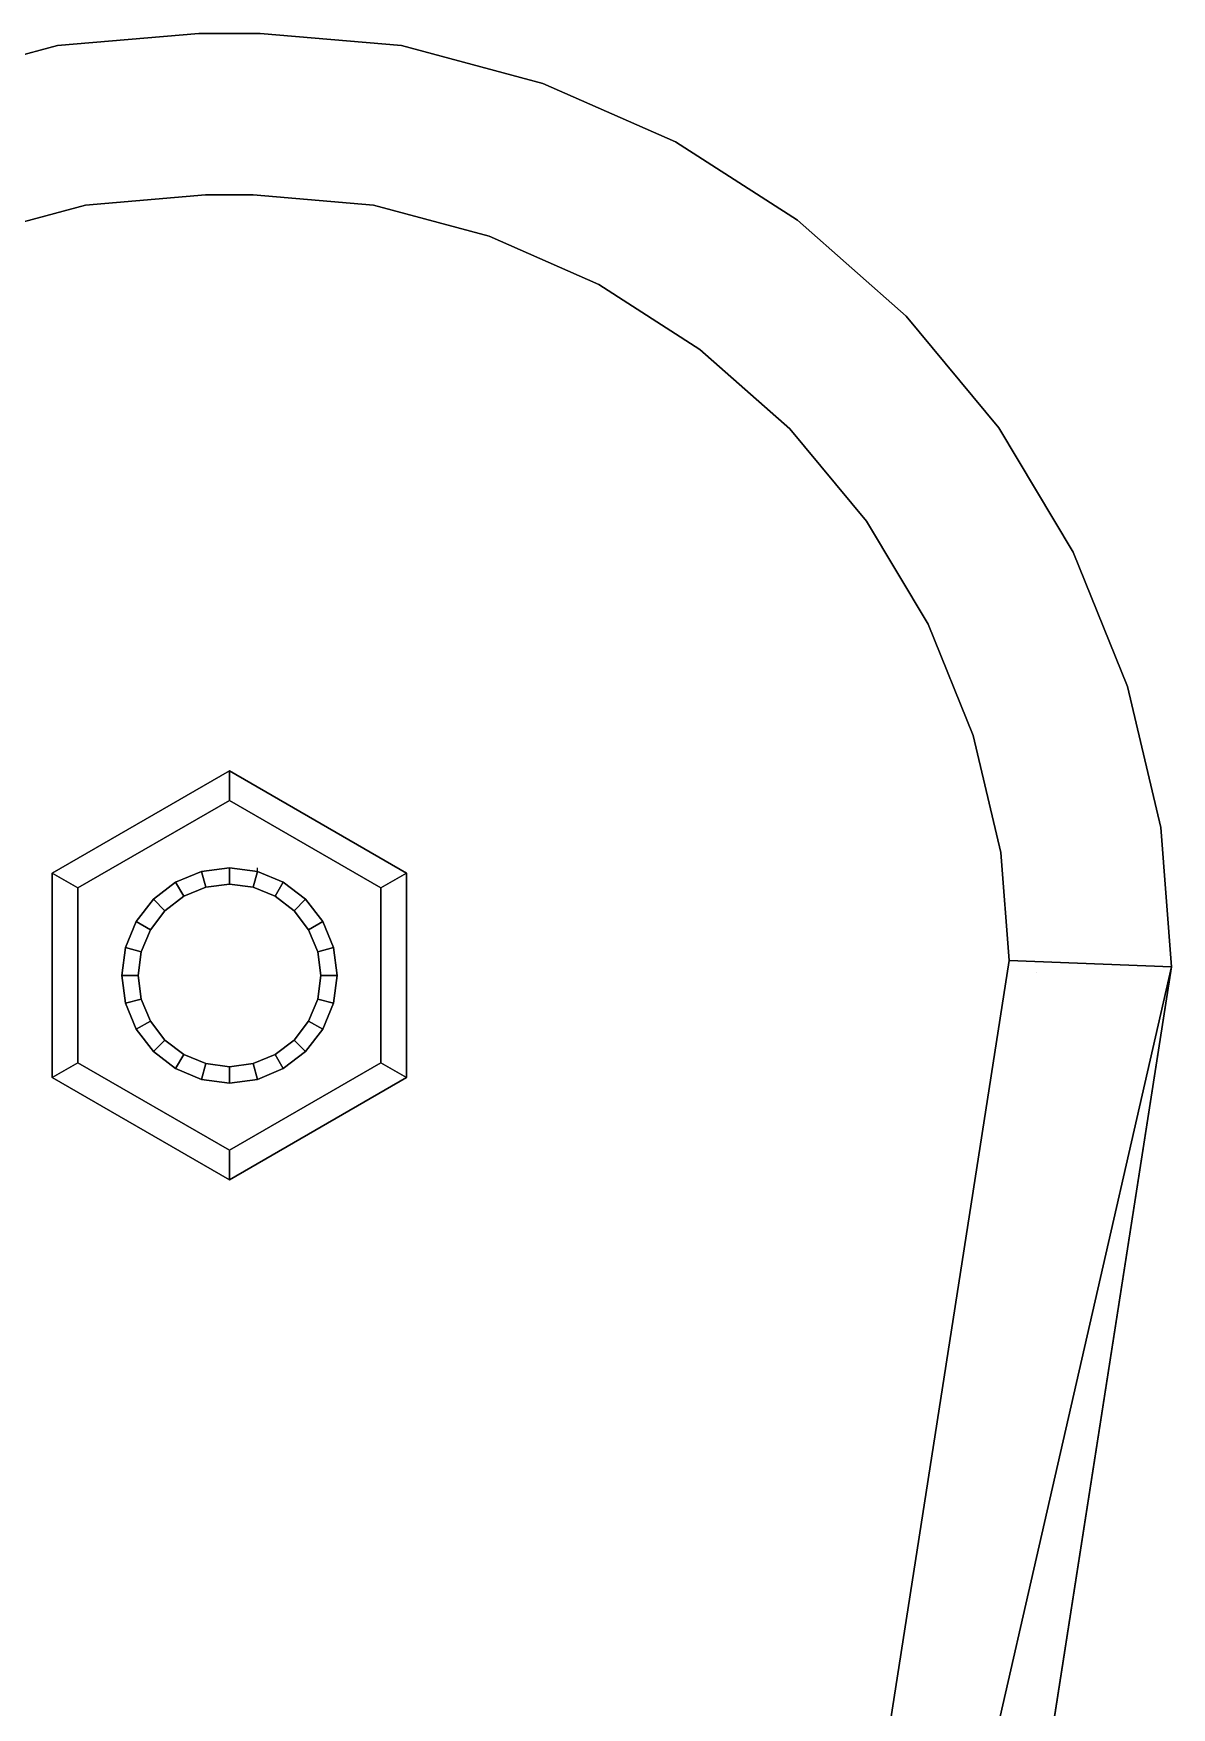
# Model space of a CAD drawing. Header units: metres. Extents: x -5 to 65, y -123 to 1.
# Drawn here: x 22.4 to 64.7, y -60.8 to 1.4 of the extents above; entities that cross this region are included whole.
import ezdxf

# ---------------------------------------------------------------- set-up
doc = ezdxf.new("R2010")
doc.units = ezdxf.units.M

msp = doc.modelspace()

# ---------------------------------------------------------------- linework, layer by layer
at = {"layer": 'Group#12'}
msp.add_line((59.688, -33.474, 63.853), (59.688, -33.474, 73.853), dxfattribs=at)
for points in [[(0.133, -123.003, 63.853), (-5.31, -33.281, 63.853), (-4.91, -28.104, 63.853), (-3.677, -22.861, 63.853), (-1.655, -17.869, 63.853), (1.109, -13.247, 63.853), (4.549, -9.103, 63.853), (8.584, -5.535, 63.853), (13.119, -2.629, 63.853), (18.046, -0.453, 63.853), (23.304, 0.958, 63.853), (28.549, 1.403, 63.853), (30.829, 1.403, 63.853), (36.074, 0.958, 63.853), (41.333, -0.453, 63.853), (46.259, -2.629, 63.853), (50.794, -5.535, 63.853), (54.829, -9.103, 63.853), (58.269, -13.247, 63.853), (61.033, -17.869, 63.853), (63.056, -22.861, 63.853), (64.289, -28.104, 63.853), (64.688, -33.281, 63.853)], [(20.047, -6.128, 78.853), (24.343, -4.976, 78.853), (28.804, -4.597, 78.853), (30.575, -4.597, 78.853), (35.035, -4.976, 78.853), (39.332, -6.128, 78.853), (43.411, -7.93, 78.853), (47.167, -10.337, 78.853), (50.508, -13.291, 78.853), (53.357, -16.723, 78.853), (55.646, -20.551, 78.853), (57.321, -24.685, 78.853), (58.342, -29.027, 78.853), (58.652, -33.046, 78.853), (64.688, -33.281, 78.853), (64.289, -28.104, 78.853), (63.056, -22.861, 78.853), (61.033, -17.869, 78.853), (58.269, -13.247, 78.853), (54.829, -9.103, 78.853), (50.794, -5.535, 78.853), (46.259, -2.629, 78.853), (41.333, -0.453, 78.853), (36.074, 0.958, 78.853), (30.829, 1.403, 78.853), (28.549, 1.403, 78.853), (23.304, 0.958, 78.853), (18.046, -0.453, 78.853)], [(23.304, 0.958, 63.853), (23.304, 0.958, 78.853), (28.549, 1.403, 78.853), (28.549, 1.403, 63.853), (23.304, 0.958, 63.853)], [(28.549, 1.403, 63.853), (28.549, 1.403, 78.853), (30.829, 1.403, 78.853), (30.829, 1.403, 63.853), (28.549, 1.403, 63.853)], [(30.829, 1.403, 63.853), (30.829, 1.403, 78.853), (36.074, 0.958, 78.853), (36.074, 0.958, 63.853), (30.829, 1.403, 63.853)], [(18.046, -0.453, 63.853), (18.046, -0.453, 78.853), (23.304, 0.958, 78.853), (23.304, 0.958, 63.853), (18.046, -0.453, 63.853)], [(36.074, 0.958, 63.853), (36.074, 0.958, 78.853), (41.333, -0.453, 78.853), (41.333, -0.453, 63.853), (36.074, 0.958, 63.853)], [(41.333, -0.453, 63.853), (41.333, -0.453, 78.853), (46.259, -2.629, 78.853), (46.259, -2.629, 63.853), (41.333, -0.453, 63.853)], [(46.259, -2.629, 63.853), (46.259, -2.629, 78.853), (50.794, -5.535, 78.853), (50.794, -5.535, 63.853), (46.259, -2.629, 63.853)], [(45.552, -117.003, 73.853), (58.652, -33.046, 73.853), (58.342, -29.027, 73.853), (57.321, -24.685, 73.853), (55.646, -20.551, 73.853), (53.357, -16.723, 73.853), (50.508, -13.291, 73.853), (47.167, -10.337, 73.853), (43.411, -7.93, 73.853), (39.332, -6.128, 73.853), (35.035, -4.976, 73.853), (30.575, -4.597, 73.853), (28.804, -4.597, 73.853), (24.343, -4.976, 73.853), (20.047, -6.128, 73.853), (15.967, -7.93, 73.853), (12.212, -10.337, 73.853), (8.87, -13.291, 73.853), (6.021, -16.723, 73.853), (3.732, -20.551, 73.853), (2.057, -24.685, 73.853), (1.036, -29.027, 73.853), (0.704, -33.331, 73.853)], [(20.047, -6.128, 73.853), (24.343, -4.976, 73.853), (24.343, -4.976, 78.853), (20.047, -6.128, 78.853), (20.047, -6.128, 73.853)], [(24.343, -4.976, 73.853), (28.804, -4.597, 73.853), (28.804, -4.597, 78.853), (24.343, -4.976, 78.853), (24.343, -4.976, 73.853)], [(28.804, -4.597, 73.853), (30.575, -4.597, 73.853), (30.575, -4.597, 78.853), (28.804, -4.597, 78.853), (28.804, -4.597, 73.853)], [(30.575, -4.597, 73.853), (35.035, -4.976, 73.853), (35.035, -4.976, 78.853), (30.575, -4.597, 78.853), (30.575, -4.597, 73.853)], [(35.035, -4.976, 73.853), (39.332, -6.128, 73.853), (39.332, -6.128, 78.853), (35.035, -4.976, 78.853), (35.035, -4.976, 73.853)], [(50.794, -5.535, 63.853), (50.794, -5.535, 78.853), (54.829, -9.103, 78.853), (54.829, -9.103, 63.853), (50.794, -5.535, 63.853)], [(39.332, -6.128, 73.853), (43.411, -7.93, 73.853), (43.411, -7.93, 78.853), (39.332, -6.128, 78.853), (39.332, -6.128, 73.853)], [(43.411, -7.93, 73.853), (47.167, -10.337, 73.853), (47.167, -10.337, 78.853), (43.411, -7.93, 78.853), (43.411, -7.93, 73.853)], [(54.829, -9.103, 63.853), (54.829, -9.103, 78.853), (58.269, -13.247, 78.853), (58.269, -13.247, 63.853), (54.829, -9.103, 63.853)], [(47.167, -10.337, 73.853), (50.508, -13.291, 73.853), (50.508, -13.291, 78.853), (47.167, -10.337, 78.853), (47.167, -10.337, 73.853)], [(50.508, -13.291, 73.853), (53.357, -16.723, 73.853), (53.357, -16.723, 78.853), (50.508, -13.291, 78.853), (50.508, -13.291, 73.853)], [(58.269, -13.247, 63.853), (58.269, -13.247, 78.853), (61.033, -17.869, 78.853), (61.033, -17.869, 63.853), (58.269, -13.247, 63.853)], [(53.357, -16.723, 73.853), (55.646, -20.551, 73.853), (55.646, -20.551, 78.853), (53.357, -16.723, 78.853), (53.357, -16.723, 73.853)], [(61.033, -17.869, 63.853), (61.033, -17.869, 78.853), (63.056, -22.861, 78.853), (63.056, -22.861, 63.853), (61.033, -17.869, 63.853)], [(55.646, -20.551, 73.853), (57.321, -24.685, 73.853), (57.321, -24.685, 78.853), (55.646, -20.551, 78.853), (55.646, -20.551, 73.853)], [(63.056, -22.861, 63.853), (63.056, -22.861, 78.853), (64.289, -28.104, 78.853), (64.289, -28.104, 63.853), (63.056, -22.861, 63.853)], [(57.321, -24.685, 73.853), (58.342, -29.027, 73.853), (58.342, -29.027, 78.853), (57.321, -24.685, 78.853), (57.321, -24.685, 73.853)], [(64.289, -28.104, 63.853), (64.289, -28.104, 78.853), (64.688, -33.281, 78.853), (64.688, -33.281, 63.853), (64.289, -28.104, 63.853)], [(58.342, -29.027, 73.853), (58.652, -33.046, 73.853), (58.652, -33.046, 78.853), (58.342, -29.027, 78.853), (58.342, -29.027, 73.853)], [(25.825, -32.561, 63.853), (25.689, -33.596, 63.853), (25.825, -34.631, 63.853), (26.225, -35.596, 63.853), (26.861, -36.424, 63.853), (27.689, -37.06, 63.853), (28.654, -37.46, 63.853), (29.689, -37.596, 63.853), (30.724, -37.46, 63.853), (31.689, -37.06, 63.853), (32.518, -36.424, 63.853), (33.153, -35.596, 63.853), (33.553, -34.631, 63.853), (33.689, -33.596, 63.853), (33.553, -32.561, 63.853), (33.153, -31.596, 63.853), (32.518, -30.768, 63.853), (31.689, -30.132, 63.853), (30.724, -29.732, 63.853), (29.689, -29.596, 63.853), (28.654, -29.732, 63.853), (27.689, -30.132, 63.853), (26.861, -30.768, 63.853), (26.225, -31.596, 63.853), (25.825, -32.561, 63.853)], [(25.689, -33.596, 73.853), (25.825, -32.561, 73.853), (26.225, -31.596, 73.853), (26.861, -30.768, 73.853), (27.689, -30.132, 73.853), (28.654, -29.732, 73.853), (29.689, -29.596, 73.853), (30.724, -29.732, 73.853), (31.689, -30.132, 73.853), (32.518, -30.768, 73.853), (33.153, -31.596, 73.853), (33.553, -32.561, 73.853), (33.689, -33.596, 73.853), (33.553, -34.631, 73.853), (33.153, -35.596, 73.853), (32.518, -36.424, 73.853), (31.689, -37.06, 73.853), (30.724, -37.46, 73.853), (29.689, -37.596, 73.853), (28.654, -37.46, 73.853), (27.689, -37.06, 73.853), (26.861, -36.424, 73.853), (26.225, -35.596, 73.853), (25.825, -34.631, 73.853), (25.689, -33.596, 73.853)], [(28.654, -29.732, 73.853), (27.689, -30.132, 73.853), (27.689, -30.132, 63.853), (28.654, -29.732, 63.853), (28.654, -29.732, 73.853)], [(29.689, -29.596, 73.853), (28.654, -29.732, 73.853), (28.654, -29.732, 63.853), (29.689, -29.596, 63.853), (29.689, -29.596, 73.853)], [(30.724, -29.732, 73.853), (29.689, -29.596, 73.853), (29.689, -29.596, 63.853), (30.724, -29.732, 63.853), (30.724, -29.732, 73.853)], [(31.689, -30.132, 73.853), (30.724, -29.732, 73.853), (30.724, -29.732, 63.853), (31.689, -30.132, 63.853), (31.689, -30.132, 73.853)], [(27.689, -30.132, 73.853), (26.861, -30.768, 73.853), (26.861, -30.768, 63.853), (27.689, -30.132, 63.853), (27.689, -30.132, 73.853)], [(32.518, -30.768, 73.853), (31.689, -30.132, 73.853), (31.689, -30.132, 63.853), (32.518, -30.768, 63.853), (32.518, -30.768, 73.853)], [(26.861, -30.768, 73.853), (26.225, -31.596, 73.853), (26.225, -31.596, 63.853), (26.861, -30.768, 63.853), (26.861, -30.768, 73.853)], [(33.153, -31.596, 73.853), (32.518, -30.768, 73.853), (32.518, -30.768, 63.853), (33.153, -31.596, 63.853), (33.153, -31.596, 73.853)], [(26.225, -31.596, 73.853), (25.825, -32.561, 73.853), (25.825, -32.561, 63.853), (26.225, -31.596, 63.853), (26.225, -31.596, 73.853)], [(33.553, -32.561, 73.853), (33.153, -31.596, 73.853), (33.153, -31.596, 63.853), (33.553, -32.561, 63.853), (33.553, -32.561, 73.853)], [(25.825, -32.561, 73.853), (25.689, -33.596, 73.853), (25.689, -33.596, 63.853), (25.825, -32.561, 63.853), (25.825, -32.561, 73.853)], [(33.689, -33.596, 73.853), (33.553, -32.561, 73.853), (33.553, -32.561, 63.853), (33.689, -33.596, 63.853), (33.689, -33.596, 73.853)], [(45.552, -117.003, 93.853), (58.652, -33.046, 78.853), (58.652, -33.046, 73.853), (45.552, -117.003, 73.853), (45.552, -117.003, 93.853)], [(58.652, -33.046, 78.853), (45.552, -117.003, 93.853), (64.688, -33.281, 78.853), (58.652, -33.046, 78.853)], [(51.624, -117.003, 93.853), (64.688, -33.281, 78.853), (45.552, -117.003, 93.853), (51.624, -117.003, 93.853)], [(64.688, -33.281, 63.853), (50.688, -123.003, 63.853)], [(50.688, -123.003, 93.853), (50.688, -123.003, 63.853), (64.688, -33.281, 63.853), (64.688, -33.281, 78.853), (51.624, -117.003, 93.853), (50.688, -123.003, 93.853)], [(25.689, -33.596, 73.853), (25.825, -34.631, 73.853), (25.825, -34.631, 63.853), (25.689, -33.596, 63.853), (25.689, -33.596, 73.853)], [(33.553, -34.631, 73.853), (33.689, -33.596, 73.853), (33.689, -33.596, 63.853), (33.553, -34.631, 63.853), (33.553, -34.631, 73.853)], [(25.825, -34.631, 73.853), (26.225, -35.596, 73.853), (26.225, -35.596, 63.853), (25.825, -34.631, 63.853), (25.825, -34.631, 73.853)], [(33.153, -35.596, 73.853), (33.553, -34.631, 73.853), (33.553, -34.631, 63.853), (33.153, -35.596, 63.853), (33.153, -35.596, 73.853)], [(26.225, -35.596, 73.853), (26.861, -36.424, 73.853), (26.861, -36.424, 63.853), (26.225, -35.596, 63.853), (26.225, -35.596, 73.853)], [(32.518, -36.424, 73.853), (33.153, -35.596, 73.853), (33.153, -35.596, 63.853), (32.518, -36.424, 63.853), (32.518, -36.424, 73.853)], [(26.861, -36.424, 73.853), (27.689, -37.06, 73.853), (27.689, -37.06, 63.853), (26.861, -36.424, 63.853), (26.861, -36.424, 73.853)], [(31.689, -37.06, 73.853), (32.518, -36.424, 73.853), (32.518, -36.424, 63.853), (31.689, -37.06, 63.853), (31.689, -37.06, 73.853)], [(27.689, -37.06, 73.853), (28.654, -37.46, 73.853), (28.654, -37.46, 63.853), (27.689, -37.06, 63.853), (27.689, -37.06, 73.853)], [(30.724, -37.46, 73.853), (31.689, -37.06, 73.853), (31.689, -37.06, 63.853), (30.724, -37.46, 63.853), (30.724, -37.46, 73.853)], [(28.654, -37.46, 73.853), (29.689, -37.596, 73.853), (29.689, -37.596, 63.853), (28.654, -37.46, 63.853), (28.654, -37.46, 73.853)], [(29.689, -37.596, 73.853), (30.724, -37.46, 73.853), (30.724, -37.46, 63.853), (29.689, -37.596, 63.853), (29.689, -37.596, 73.853)]]:
    msp.add_polyline3d(points, dxfattribs=at)
at = {"layer": 'Group#14'}
for p, q in [((30.724, -29.732, 73.853), (30.724, -29.596, 73.853)), ((30.724, -29.732, 38.553), (30.724, -29.596, 38.553))]:
    msp.add_line(p, q, dxfattribs=at)
for points in [[(29.689, -25.996, 74.853), (23.107, -29.796, 74.853), (23.107, -29.796, 78.853), (29.689, -25.996, 78.853), (29.689, -25.996, 74.853)], [(23.107, -29.796, 74.853), (29.689, -25.996, 74.853), (36.271, -29.796, 74.853), (36.271, -37.396, 74.853), (29.689, -41.196, 74.853), (23.107, -37.396, 74.853), (23.107, -29.796, 74.853)], [(29.689, -25.996, 78.853), (23.107, -29.796, 78.853), (24.06, -30.346, 79.853), (29.689, -27.096, 79.853), (29.689, -25.996, 78.853)], [(23.107, -29.796, 74.853), (29.689, -25.996, 74.853), (29.689, -27.096, 73.853), (24.06, -30.346, 73.853), (23.107, -29.796, 74.853)], [(29.689, -25.996, 39.553), (23.107, -29.796, 39.553), (23.107, -29.796, 43.553), (29.689, -25.996, 43.553), (29.689, -25.996, 39.553)], [(29.689, -25.996, 43.553), (23.107, -29.796, 43.553), (24.06, -30.346, 44.553), (29.689, -27.096, 44.553), (29.689, -25.996, 43.553)], [(23.107, -29.796, 39.553), (29.689, -25.996, 39.553), (36.271, -29.796, 39.553), (36.271, -37.396, 39.553), (29.689, -41.196, 39.553), (23.107, -37.396, 39.553), (23.107, -29.796, 39.553)], [(23.107, -29.796, 39.553), (29.689, -25.996, 39.553), (29.689, -27.096, 38.553), (24.06, -30.346, 38.553), (23.107, -29.796, 39.553)], [(36.271, -29.796, 74.853), (29.689, -25.996, 74.853), (29.689, -25.996, 78.853), (36.271, -29.796, 78.853), (36.271, -29.796, 74.853)], [(36.271, -29.796, 78.853), (29.689, -25.996, 78.853), (29.689, -27.096, 79.853), (35.318, -30.346, 79.853), (36.271, -29.796, 78.853)], [(29.689, -25.996, 74.853), (36.271, -29.796, 74.853), (35.318, -30.346, 73.853), (29.689, -27.096, 73.853), (29.689, -25.996, 74.853)], [(36.271, -29.796, 39.553), (29.689, -25.996, 39.553), (29.689, -25.996, 43.553), (36.271, -29.796, 43.553), (36.271, -29.796, 39.553)], [(36.271, -29.796, 43.553), (29.689, -25.996, 43.553), (29.689, -27.096, 44.553), (35.318, -30.346, 44.553), (36.271, -29.796, 43.553)], [(29.689, -25.996, 39.553), (36.271, -29.796, 39.553), (35.318, -30.346, 38.553), (29.689, -27.096, 38.553), (29.689, -25.996, 39.553)], [(29.689, -27.096, 79.853), (24.06, -30.346, 79.853), (24.06, -36.846, 79.853), (29.689, -40.096, 79.853), (35.318, -36.846, 79.853), (35.318, -30.346, 79.853), (29.689, -27.096, 79.853)], [(29.689, -27.096, 73.853), (35.318, -30.346, 73.853), (35.318, -36.846, 73.853), (29.689, -40.096, 73.853), (24.06, -36.846, 73.853), (24.06, -30.346, 73.853), (29.689, -27.096, 73.853)], [(29.689, -27.096, 38.553), (35.318, -30.346, 38.553), (35.318, -36.846, 38.553), (29.689, -40.096, 38.553), (24.06, -36.846, 38.553), (24.06, -30.346, 38.553), (29.689, -27.096, 38.553)], [(29.689, -27.096, 44.553), (24.06, -30.346, 44.553), (24.06, -36.846, 44.553), (29.689, -40.096, 44.553), (35.318, -36.846, 44.553), (35.318, -30.346, 44.553), (29.689, -27.096, 44.553)], [(23.107, -29.796, 74.853), (23.107, -37.396, 74.853), (23.107, -37.396, 78.853), (23.107, -29.796, 78.853), (23.107, -29.796, 74.853)], [(23.107, -29.796, 78.853), (23.107, -37.396, 78.853), (24.06, -36.846, 79.853), (24.06, -30.346, 79.853), (23.107, -29.796, 78.853)], [(23.107, -37.396, 74.853), (23.107, -29.796, 74.853), (24.06, -30.346, 73.853), (24.06, -36.846, 73.853), (23.107, -37.396, 74.853)], [(23.107, -29.796, 39.553), (23.107, -37.396, 39.553), (23.107, -37.396, 43.553), (23.107, -29.796, 43.553), (23.107, -29.796, 39.553)], [(23.107, -29.796, 43.553), (23.107, -37.396, 43.553), (24.06, -36.846, 44.553), (24.06, -30.346, 44.553), (23.107, -29.796, 43.553)], [(23.107, -37.396, 39.553), (23.107, -29.796, 39.553), (24.06, -30.346, 38.553), (24.06, -36.846, 38.553), (23.107, -37.396, 39.553)], [(28.654, -29.732, 74.853), (27.689, -30.132, 74.853), (26.861, -30.768, 74.853), (26.225, -31.596, 74.853), (25.825, -32.561, 74.853), (25.689, -33.596, 74.853), (25.825, -34.631, 74.853), (26.225, -35.596, 74.853), (26.861, -36.424, 74.853), (27.689, -37.06, 74.853), (28.654, -37.46, 74.853), (29.689, -37.596, 74.853), (30.724, -37.46, 74.853), (31.689, -37.06, 74.853), (32.518, -36.424, 74.853), (33.153, -35.596, 74.853), (33.553, -34.631, 74.853), (33.689, -33.596, 74.853), (33.553, -32.561, 74.853), (33.153, -31.596, 74.853), (32.518, -30.768, 74.853), (31.689, -30.132, 74.853), (30.724, -29.732, 74.853), (29.689, -29.596, 74.853), (28.654, -29.732, 74.853)], [(28.654, -29.732, 79.853), (29.689, -29.596, 79.853), (30.724, -29.732, 79.853), (31.689, -30.132, 79.853), (32.518, -30.768, 79.853), (33.153, -31.596, 79.853), (33.553, -32.561, 79.853), (33.689, -33.596, 79.853), (33.553, -34.631, 79.853), (33.153, -35.596, 79.853), (32.518, -36.424, 79.853), (31.689, -37.06, 79.853), (30.724, -37.46, 79.853), (29.689, -37.596, 79.853), (28.654, -37.46, 79.853), (27.689, -37.06, 79.853), (26.861, -36.424, 79.853), (26.225, -35.596, 79.853), (25.825, -34.631, 79.853), (25.689, -33.596, 79.853), (25.825, -32.561, 79.853), (26.225, -31.596, 79.853), (26.861, -30.768, 79.853), (27.689, -30.132, 79.853), (28.654, -29.732, 79.853)], [(30.724, -29.732, 73.853), (29.689, -29.596, 73.853), (28.654, -29.732, 73.853), (27.689, -30.132, 73.853), (26.861, -30.768, 73.853), (26.225, -31.596, 73.853), (25.825, -32.561, 73.853), (25.689, -33.596, 73.853), (25.825, -34.631, 73.853), (26.225, -35.596, 73.853), (26.861, -36.424, 73.853), (27.689, -37.06, 73.853), (28.654, -37.46, 73.853), (29.689, -37.596, 73.853), (30.724, -37.46, 73.853), (31.689, -37.06, 73.853), (32.518, -36.424, 73.853), (33.153, -35.596, 73.853), (33.553, -34.631, 73.853), (33.689, -33.596, 73.853), (33.553, -32.561, 73.853), (33.153, -31.596, 73.853), (32.518, -30.768, 73.853), (31.689, -30.132, 73.853), (30.724, -29.732, 73.853)], [(26.225, -35.596, 44.603), (25.825, -34.631, 44.603), (25.689, -33.596, 44.603), (25.825, -32.561, 44.603), (26.225, -31.596, 44.603), (26.861, -30.768, 44.603), (27.689, -30.132, 44.603), (28.654, -29.732, 44.603), (29.689, -29.596, 44.603), (30.724, -29.732, 44.603), (31.689, -30.132, 44.603), (32.518, -30.768, 44.603), (33.153, -31.596, 44.603), (33.553, -32.561, 44.603), (33.689, -33.596, 44.603), (33.553, -34.631, 44.603), (33.153, -35.596, 44.603), (32.518, -36.424, 44.603), (31.689, -37.06, 44.603), (30.724, -37.46, 44.603), (29.689, -37.596, 44.603), (28.654, -37.46, 44.603), (27.689, -37.06, 44.603), (26.861, -36.424, 44.603), (26.225, -35.596, 44.603)], [(30.724, -29.732, 38.553), (29.689, -29.596, 38.553), (28.654, -29.732, 38.553), (27.689, -30.132, 38.553), (26.861, -30.768, 38.553), (26.225, -31.596, 38.553), (25.825, -32.561, 38.553), (25.689, -33.596, 38.553), (25.825, -34.631, 38.553), (26.225, -35.596, 38.553), (26.861, -36.424, 38.553), (27.689, -37.06, 38.553), (28.654, -37.46, 38.553), (29.689, -37.596, 38.553), (30.724, -37.46, 38.553), (31.689, -37.06, 38.553), (32.518, -36.424, 38.553), (33.153, -35.596, 38.553), (33.553, -34.631, 38.553), (33.689, -33.596, 38.553), (33.553, -32.561, 38.553), (33.153, -31.596, 38.553), (32.518, -30.768, 38.553), (31.689, -30.132, 38.553), (30.724, -29.732, 38.553)], [(28.654, -29.732, 44.553), (29.689, -29.596, 44.553), (30.724, -29.732, 44.553), (31.689, -30.132, 44.553), (32.518, -30.768, 44.553), (33.153, -31.596, 44.553), (33.553, -32.561, 44.553), (33.689, -33.596, 44.553), (33.553, -34.631, 44.553), (33.153, -35.596, 44.553), (32.518, -36.424, 44.553), (31.689, -37.06, 44.553), (30.724, -37.46, 44.553), (29.689, -37.596, 44.553), (28.654, -37.46, 44.553), (27.689, -37.06, 44.553), (26.861, -36.424, 44.553), (26.225, -35.596, 44.553), (25.825, -34.631, 44.553), (25.689, -33.596, 44.553), (25.825, -32.561, 44.553), (26.225, -31.596, 44.553), (26.861, -30.768, 44.553), (27.689, -30.132, 44.553), (28.654, -29.732, 44.553)], [(28.654, -29.732, 39.553), (27.689, -30.132, 39.553), (26.861, -30.768, 39.553), (26.225, -31.596, 39.553), (25.825, -32.561, 39.553), (25.689, -33.596, 39.553), (25.825, -34.631, 39.553), (26.225, -35.596, 39.553), (26.861, -36.424, 39.553), (27.689, -37.06, 39.553), (28.654, -37.46, 39.553), (29.689, -37.596, 39.553), (30.724, -37.46, 39.553), (31.689, -37.06, 39.553), (32.518, -36.424, 39.553), (33.153, -35.596, 39.553), (33.553, -34.631, 39.553), (33.689, -33.596, 39.553), (33.553, -32.561, 39.553), (33.153, -31.596, 39.553), (32.518, -30.768, 39.553), (31.689, -30.132, 39.553), (30.724, -29.732, 39.553), (29.689, -29.596, 39.553), (28.654, -29.732, 39.553)], [(27.689, -30.132, 79.853), (27.689, -30.132, 78.853), (28.654, -29.732, 78.853), (28.654, -29.732, 79.853), (27.689, -30.132, 79.853)], [(28.654, -29.732, 73.853), (28.654, -29.732, 74.853), (27.689, -30.132, 74.853), (27.689, -30.132, 73.853), (28.654, -29.732, 73.853)], [(28.654, -29.732, 74.853), (28.654, -29.732, 78.853), (27.689, -30.132, 78.853), (27.689, -30.132, 74.853), (28.654, -29.732, 74.853)], [(27.689, -30.132, 84.853), (27.689, -30.132, 79.853), (28.654, -29.732, 79.853), (28.654, -29.732, 84.853), (27.689, -30.132, 84.853)], [(27.689, -30.132, 84.853), (28.654, -29.732, 84.853), (28.811, -30.317, 85.853), (27.992, -30.656, 85.853), (27.689, -30.132, 84.853)], [(27.689, -30.132, 73.853), (28.654, -29.732, 73.853), (28.654, -29.732, 44.603), (27.689, -30.132, 44.603), (27.689, -30.132, 73.853)], [(27.689, -30.132, 44.553), (27.689, -30.132, 43.553), (28.654, -29.732, 43.553), (28.654, -29.732, 44.553), (27.689, -30.132, 44.553)], [(28.654, -29.732, 38.553), (28.654, -29.732, 39.553), (27.689, -30.132, 39.553), (27.689, -30.132, 38.553), (28.654, -29.732, 38.553)], [(28.654, -29.732, 39.553), (28.654, -29.732, 43.553), (27.689, -30.132, 43.553), (27.689, -30.132, 39.553), (28.654, -29.732, 39.553)], [(28.654, -29.732, 79.853), (28.654, -29.732, 78.853), (29.689, -29.596, 78.853), (29.689, -29.596, 79.853), (28.654, -29.732, 79.853)], [(29.689, -29.596, 73.853), (29.689, -29.596, 74.853), (28.654, -29.732, 74.853), (28.654, -29.732, 73.853), (29.689, -29.596, 73.853)], [(29.689, -29.596, 74.853), (29.689, -29.596, 78.853), (28.654, -29.732, 78.853), (28.654, -29.732, 74.853), (29.689, -29.596, 74.853)], [(28.654, -29.732, 84.853), (28.654, -29.732, 79.853), (29.689, -29.596, 79.853), (29.689, -29.596, 84.853), (28.654, -29.732, 84.853)], [(28.654, -29.732, 84.853), (29.689, -29.596, 84.853), (29.689, -30.201, 85.853), (28.811, -30.317, 85.853), (28.654, -29.732, 84.853)], [(28.654, -29.732, 73.853), (29.689, -29.596, 73.853), (29.689, -29.596, 44.603), (28.654, -29.732, 44.603), (28.654, -29.732, 73.853)], [(28.654, -29.732, 44.553), (28.654, -29.732, 43.553), (29.689, -29.596, 43.553), (29.689, -29.596, 44.553), (28.654, -29.732, 44.553)], [(29.689, -29.596, 38.553), (29.689, -29.596, 39.553), (28.654, -29.732, 39.553), (28.654, -29.732, 38.553), (29.689, -29.596, 38.553)], [(29.689, -29.596, 39.553), (29.689, -29.596, 43.553), (28.654, -29.732, 43.553), (28.654, -29.732, 39.553), (29.689, -29.596, 39.553)], [(29.689, -29.596, 79.853), (29.689, -29.596, 78.853), (30.724, -29.732, 78.853), (30.724, -29.732, 79.853), (29.689, -29.596, 79.853)], [(30.724, -29.732, 73.853), (30.724, -29.732, 74.853), (29.689, -29.596, 74.853), (29.689, -29.596, 73.853), (30.724, -29.732, 73.853)], [(30.724, -29.732, 74.853), (30.724, -29.732, 78.853), (29.689, -29.596, 78.853), (29.689, -29.596, 74.853), (30.724, -29.732, 74.853)], [(29.689, -29.596, 84.853), (29.689, -29.596, 79.853), (30.724, -29.732, 79.853), (30.724, -29.732, 84.853), (29.689, -29.596, 84.853)], [(29.689, -29.596, 84.853), (30.724, -29.732, 84.853), (30.568, -30.317, 85.853), (29.689, -30.201, 85.853), (29.689, -29.596, 84.853)], [(29.689, -29.596, 73.853), (30.724, -29.732, 73.853), (30.724, -29.732, 44.603), (29.689, -29.596, 44.603), (29.689, -29.596, 73.853)], [(29.689, -29.596, 44.553), (29.689, -29.596, 43.553), (30.724, -29.732, 43.553), (30.724, -29.732, 44.553), (29.689, -29.596, 44.553)], [(30.724, -29.732, 38.553), (30.724, -29.732, 39.553), (29.689, -29.596, 39.553), (29.689, -29.596, 38.553), (30.724, -29.732, 38.553)], [(30.724, -29.732, 39.553), (30.724, -29.732, 43.553), (29.689, -29.596, 43.553), (29.689, -29.596, 39.553), (30.724, -29.732, 39.553)], [(30.724, -29.732, 84.853), (31.689, -30.132, 84.853), (31.387, -30.656, 85.853), (30.568, -30.317, 85.853), (30.724, -29.732, 84.853)], [(30.724, -29.732, 79.853), (30.724, -29.732, 78.853), (31.689, -30.132, 78.853), (31.689, -30.132, 79.853), (30.724, -29.732, 79.853)], [(31.689, -30.132, 73.853), (31.689, -30.132, 74.853), (30.724, -29.732, 74.853), (30.724, -29.732, 73.853), (31.689, -30.132, 73.853)], [(31.689, -30.132, 74.853), (31.689, -30.132, 78.853), (30.724, -29.732, 78.853), (30.724, -29.732, 74.853), (31.689, -30.132, 74.853)], [(30.724, -29.732, 84.853), (30.724, -29.732, 79.853), (31.689, -30.132, 79.853), (31.689, -30.132, 84.853), (30.724, -29.732, 84.853)], [(30.724, -29.732, 73.853), (31.689, -30.132, 73.853), (31.689, -30.132, 44.603), (30.724, -29.732, 44.603), (30.724, -29.732, 73.853)], [(30.724, -29.732, 44.553), (30.724, -29.732, 43.553), (31.689, -30.132, 43.553), (31.689, -30.132, 44.553), (30.724, -29.732, 44.553)], [(31.689, -30.132, 38.553), (31.689, -30.132, 39.553), (30.724, -29.732, 39.553), (30.724, -29.732, 38.553), (31.689, -30.132, 38.553)], [(31.689, -30.132, 39.553), (31.689, -30.132, 43.553), (30.724, -29.732, 43.553), (30.724, -29.732, 39.553), (31.689, -30.132, 39.553)], [(36.271, -37.396, 78.853), (36.271, -29.796, 78.853), (35.318, -30.346, 79.853), (35.318, -36.846, 79.853), (36.271, -37.396, 78.853)], [(36.271, -29.796, 74.853), (36.271, -37.396, 74.853), (35.318, -36.846, 73.853), (35.318, -30.346, 73.853), (36.271, -29.796, 74.853)], [(36.271, -37.396, 43.553), (36.271, -29.796, 43.553), (35.318, -30.346, 44.553), (35.318, -36.846, 44.553), (36.271, -37.396, 43.553)], [(36.271, -29.796, 39.553), (36.271, -37.396, 39.553), (35.318, -36.846, 38.553), (35.318, -30.346, 38.553), (36.271, -29.796, 39.553)], [(36.271, -37.396, 74.853), (36.271, -29.796, 74.853), (36.271, -29.796, 78.853), (36.271, -37.396, 78.853), (36.271, -37.396, 74.853)], [(36.271, -37.396, 39.553), (36.271, -29.796, 39.553), (36.271, -29.796, 43.553), (36.271, -37.396, 43.553), (36.271, -37.396, 39.553)], [(26.294, -33.596, 85.853), (26.41, -32.717, 85.853), (26.749, -31.899, 85.853), (27.289, -31.196, 85.853), (27.992, -30.656, 85.853), (28.811, -30.317, 85.853), (29.689, -30.201, 85.853), (30.568, -30.317, 85.853), (31.387, -30.656, 85.853), (32.09, -31.196, 85.853), (32.629, -31.899, 85.853), (32.968, -32.717, 85.853), (33.084, -33.596, 85.853), (32.968, -34.475, 85.853), (32.629, -35.293, 85.853), (32.09, -35.997, 85.853), (31.387, -36.536, 85.853), (30.568, -36.875, 85.853), (29.689, -36.991, 85.853), (28.811, -36.875, 85.853), (27.992, -36.536, 85.853), (27.289, -35.997, 85.853), (26.749, -35.293, 85.853), (26.41, -34.475, 85.853), (26.294, -33.596, 85.853)], [(26.861, -30.768, 79.853), (26.861, -30.768, 78.853), (27.689, -30.132, 78.853), (27.689, -30.132, 79.853), (26.861, -30.768, 79.853)], [(27.689, -30.132, 73.853), (27.689, -30.132, 74.853), (26.861, -30.768, 74.853), (26.861, -30.768, 73.853), (27.689, -30.132, 73.853)], [(27.689, -30.132, 74.853), (27.689, -30.132, 78.853), (26.861, -30.768, 78.853), (26.861, -30.768, 74.853), (27.689, -30.132, 74.853)], [(26.861, -30.768, 84.853), (26.861, -30.768, 79.853), (27.689, -30.132, 79.853), (27.689, -30.132, 84.853), (26.861, -30.768, 84.853)], [(26.861, -30.768, 84.853), (27.689, -30.132, 84.853), (27.992, -30.656, 85.853), (27.289, -31.196, 85.853), (26.861, -30.768, 84.853)], [(26.861, -30.768, 73.853), (27.689, -30.132, 73.853), (27.689, -30.132, 44.603), (26.861, -30.768, 44.603), (26.861, -30.768, 73.853)], [(26.861, -30.768, 44.553), (26.861, -30.768, 43.553), (27.689, -30.132, 43.553), (27.689, -30.132, 44.553), (26.861, -30.768, 44.553)], [(27.689, -30.132, 38.553), (27.689, -30.132, 39.553), (26.861, -30.768, 39.553), (26.861, -30.768, 38.553), (27.689, -30.132, 38.553)], [(27.689, -30.132, 39.553), (27.689, -30.132, 43.553), (26.861, -30.768, 43.553), (26.861, -30.768, 39.553), (27.689, -30.132, 39.553)], [(31.689, -30.132, 84.853), (32.518, -30.768, 84.853), (32.09, -31.196, 85.853), (31.387, -30.656, 85.853), (31.689, -30.132, 84.853)], [(31.689, -30.132, 79.853), (31.689, -30.132, 78.853), (32.518, -30.768, 78.853), (32.518, -30.768, 79.853), (31.689, -30.132, 79.853)], [(32.518, -30.768, 73.853), (32.518, -30.768, 74.853), (31.689, -30.132, 74.853), (31.689, -30.132, 73.853), (32.518, -30.768, 73.853)], [(32.518, -30.768, 74.853), (32.518, -30.768, 78.853), (31.689, -30.132, 78.853), (31.689, -30.132, 74.853), (32.518, -30.768, 74.853)], [(31.689, -30.132, 84.853), (31.689, -30.132, 79.853), (32.518, -30.768, 79.853), (32.518, -30.768, 84.853), (31.689, -30.132, 84.853)], [(31.689, -30.132, 73.853), (32.518, -30.768, 73.853), (32.518, -30.768, 44.603), (31.689, -30.132, 44.603), (31.689, -30.132, 73.853)], [(32.518, -30.768, 38.553), (32.518, -30.768, 39.553), (31.689, -30.132, 39.553), (31.689, -30.132, 38.553), (32.518, -30.768, 38.553)], [(31.689, -30.132, 44.553), (31.689, -30.132, 43.553), (32.518, -30.768, 43.553), (32.518, -30.768, 44.553), (31.689, -30.132, 44.553)], [(32.518, -30.768, 39.553), (32.518, -30.768, 43.553), (31.689, -30.132, 43.553), (31.689, -30.132, 39.553), (32.518, -30.768, 39.553)], [(26.225, -31.596, 79.853), (26.225, -31.596, 78.853), (26.861, -30.768, 78.853), (26.861, -30.768, 79.853), (26.225, -31.596, 79.853)], [(26.861, -30.768, 73.853), (26.861, -30.768, 74.853), (26.225, -31.596, 74.853), (26.225, -31.596, 73.853), (26.861, -30.768, 73.853)], [(26.861, -30.768, 74.853), (26.861, -30.768, 78.853), (26.225, -31.596, 78.853), (26.225, -31.596, 74.853), (26.861, -30.768, 74.853)], [(26.225, -31.596, 84.853), (26.225, -31.596, 79.853), (26.861, -30.768, 79.853), (26.861, -30.768, 84.853), (26.225, -31.596, 84.853)], [(26.225, -31.596, 84.853), (26.861, -30.768, 84.853), (27.289, -31.196, 85.853), (26.749, -31.899, 85.853), (26.225, -31.596, 84.853)], [(26.225, -31.596, 73.853), (26.861, -30.768, 73.853), (26.861, -30.768, 44.603), (26.225, -31.596, 44.603), (26.225, -31.596, 73.853)], [(26.225, -31.596, 44.553), (26.225, -31.596, 43.553), (26.861, -30.768, 43.553), (26.861, -30.768, 44.553), (26.225, -31.596, 44.553)], [(26.861, -30.768, 38.553), (26.861, -30.768, 39.553), (26.225, -31.596, 39.553), (26.225, -31.596, 38.553), (26.861, -30.768, 38.553)], [(26.861, -30.768, 39.553), (26.861, -30.768, 43.553), (26.225, -31.596, 43.553), (26.225, -31.596, 39.553), (26.861, -30.768, 39.553)], [(32.518, -30.768, 84.853), (33.153, -31.596, 84.853), (32.629, -31.899, 85.853), (32.09, -31.196, 85.853), (32.518, -30.768, 84.853)], [(32.518, -30.768, 79.853), (32.518, -30.768, 78.853), (33.153, -31.596, 78.853), (33.153, -31.596, 79.853), (32.518, -30.768, 79.853)], [(33.153, -31.596, 73.853), (33.153, -31.596, 74.853), (32.518, -30.768, 74.853), (32.518, -30.768, 73.853), (33.153, -31.596, 73.853)], [(33.153, -31.596, 74.853), (33.153, -31.596, 78.853), (32.518, -30.768, 78.853), (32.518, -30.768, 74.853), (33.153, -31.596, 74.853)], [(32.518, -30.768, 84.853), (32.518, -30.768, 79.853), (33.153, -31.596, 79.853), (33.153, -31.596, 84.853), (32.518, -30.768, 84.853)], [(32.518, -30.768, 73.853), (33.153, -31.596, 73.853), (33.153, -31.596, 44.603), (32.518, -30.768, 44.603), (32.518, -30.768, 73.853)], [(33.153, -31.596, 38.553), (33.153, -31.596, 39.553), (32.518, -30.768, 39.553), (32.518, -30.768, 38.553), (33.153, -31.596, 38.553)], [(32.518, -30.768, 44.553), (32.518, -30.768, 43.553), (33.153, -31.596, 43.553), (33.153, -31.596, 44.553), (32.518, -30.768, 44.553)], [(33.153, -31.596, 39.553), (33.153, -31.596, 43.553), (32.518, -30.768, 43.553), (32.518, -30.768, 39.553), (33.153, -31.596, 39.553)], [(25.825, -32.561, 79.853), (25.825, -32.561, 78.853), (26.225, -31.596, 78.853), (26.225, -31.596, 79.853), (25.825, -32.561, 79.853)], [(26.225, -31.596, 73.853), (26.225, -31.596, 74.853), (25.825, -32.561, 74.853), (25.825, -32.561, 73.853), (26.225, -31.596, 73.853)], [(26.225, -31.596, 74.853), (26.225, -31.596, 78.853), (25.825, -32.561, 78.853), (25.825, -32.561, 74.853), (26.225, -31.596, 74.853)], [(25.825, -32.561, 84.853), (25.825, -32.561, 79.853), (26.225, -31.596, 79.853), (26.225, -31.596, 84.853), (25.825, -32.561, 84.853)], [(25.825, -32.561, 84.853), (26.225, -31.596, 84.853), (26.749, -31.899, 85.853), (26.41, -32.717, 85.853), (25.825, -32.561, 84.853)], [(25.825, -32.561, 73.853), (26.225, -31.596, 73.853), (26.225, -31.596, 44.603), (25.825, -32.561, 44.603), (25.825, -32.561, 73.853)], [(26.225, -31.596, 38.553), (26.225, -31.596, 39.553), (25.825, -32.561, 39.553), (25.825, -32.561, 38.553), (26.225, -31.596, 38.553)], [(25.825, -32.561, 44.553), (25.825, -32.561, 43.553), (26.225, -31.596, 43.553), (26.225, -31.596, 44.553), (25.825, -32.561, 44.553)], [(26.225, -31.596, 39.553), (26.225, -31.596, 43.553), (25.825, -32.561, 43.553), (25.825, -32.561, 39.553), (26.225, -31.596, 39.553)], [(33.153, -31.596, 84.853), (33.553, -32.561, 84.853), (32.968, -32.717, 85.853), (32.629, -31.899, 85.853), (33.153, -31.596, 84.853)], [(33.153, -31.596, 79.853), (33.153, -31.596, 78.853), (33.553, -32.561, 78.853), (33.553, -32.561, 79.853), (33.153, -31.596, 79.853)], [(33.553, -32.561, 73.853), (33.553, -32.561, 74.853), (33.153, -31.596, 74.853), (33.153, -31.596, 73.853), (33.553, -32.561, 73.853)], [(33.553, -32.561, 74.853), (33.553, -32.561, 78.853), (33.153, -31.596, 78.853), (33.153, -31.596, 74.853), (33.553, -32.561, 74.853)], [(33.153, -31.596, 84.853), (33.153, -31.596, 79.853), (33.553, -32.561, 79.853), (33.553, -32.561, 84.853), (33.153, -31.596, 84.853)], [(33.153, -31.596, 73.853), (33.553, -32.561, 73.853), (33.553, -32.561, 44.603), (33.153, -31.596, 44.603), (33.153, -31.596, 73.853)], [(33.153, -31.596, 44.553), (33.153, -31.596, 43.553), (33.553, -32.561, 43.553), (33.553, -32.561, 44.553), (33.153, -31.596, 44.553)], [(33.553, -32.561, 38.553), (33.553, -32.561, 39.553), (33.153, -31.596, 39.553), (33.153, -31.596, 38.553), (33.553, -32.561, 38.553)], [(33.553, -32.561, 39.553), (33.553, -32.561, 43.553), (33.153, -31.596, 43.553), (33.153, -31.596, 39.553), (33.553, -32.561, 39.553)], [(25.689, -33.596, 79.853), (25.689, -33.596, 78.853), (25.825, -32.561, 78.853), (25.825, -32.561, 79.853), (25.689, -33.596, 79.853)], [(25.825, -32.561, 73.853), (25.825, -32.561, 74.853), (25.689, -33.596, 74.853), (25.689, -33.596, 73.853), (25.825, -32.561, 73.853)], [(25.825, -32.561, 74.853), (25.825, -32.561, 78.853), (25.689, -33.596, 78.853), (25.689, -33.596, 74.853), (25.825, -32.561, 74.853)], [(25.689, -33.596, 84.853), (25.689, -33.596, 79.853), (25.825, -32.561, 79.853), (25.825, -32.561, 84.853), (25.689, -33.596, 84.853)], [(25.689, -33.596, 84.853), (25.825, -32.561, 84.853), (26.41, -32.717, 85.853), (26.294, -33.596, 85.853), (25.689, -33.596, 84.853)], [(25.689, -33.596, 73.853), (25.825, -32.561, 73.853), (25.825, -32.561, 44.603), (25.689, -33.596, 44.603), (25.689, -33.596, 73.853)], [(25.825, -32.561, 38.553), (25.825, -32.561, 39.553), (25.689, -33.596, 39.553), (25.689, -33.596, 38.553), (25.825, -32.561, 38.553)], [(25.689, -33.596, 44.553), (25.689, -33.596, 43.553), (25.825, -32.561, 43.553), (25.825, -32.561, 44.553), (25.689, -33.596, 44.553)], [(25.825, -32.561, 39.553), (25.825, -32.561, 43.553), (25.689, -33.596, 43.553), (25.689, -33.596, 39.553), (25.825, -32.561, 39.553)], [(33.553, -32.561, 84.853), (33.689, -33.596, 84.853), (33.084, -33.596, 85.853), (32.968, -32.717, 85.853), (33.553, -32.561, 84.853)], [(33.553, -32.561, 79.853), (33.553, -32.561, 78.853), (33.689, -33.596, 78.853), (33.689, -33.596, 79.853), (33.553, -32.561, 79.853)], [(33.689, -33.596, 73.853), (33.689, -33.596, 74.853), (33.553, -32.561, 74.853), (33.553, -32.561, 73.853), (33.689, -33.596, 73.853)], [(33.689, -33.596, 74.853), (33.689, -33.596, 78.853), (33.553, -32.561, 78.853), (33.553, -32.561, 74.853), (33.689, -33.596, 74.853)], [(33.553, -32.561, 84.853), (33.553, -32.561, 79.853), (33.689, -33.596, 79.853), (33.689, -33.596, 84.853), (33.553, -32.561, 84.853)], [(33.553, -32.561, 73.853), (33.689, -33.596, 73.853), (33.689, -33.596, 44.603), (33.553, -32.561, 44.603), (33.553, -32.561, 73.853)], [(33.553, -32.561, 44.553), (33.553, -32.561, 43.553), (33.689, -33.596, 43.553), (33.689, -33.596, 44.553), (33.553, -32.561, 44.553)], [(33.689, -33.596, 38.553), (33.689, -33.596, 39.553), (33.553, -32.561, 39.553), (33.553, -32.561, 38.553), (33.689, -33.596, 38.553)], [(33.689, -33.596, 39.553), (33.689, -33.596, 43.553), (33.553, -32.561, 43.553), (33.553, -32.561, 39.553), (33.689, -33.596, 39.553)], [(25.825, -34.631, 79.853), (25.825, -34.631, 78.853), (25.689, -33.596, 78.853), (25.689, -33.596, 79.853), (25.825, -34.631, 79.853)], [(25.689, -33.596, 73.853), (25.689, -33.596, 74.853), (25.825, -34.631, 74.853), (25.825, -34.631, 73.853), (25.689, -33.596, 73.853)], [(25.689, -33.596, 74.853), (25.689, -33.596, 78.853), (25.825, -34.631, 78.853), (25.825, -34.631, 74.853), (25.689, -33.596, 74.853)], [(25.825, -34.631, 84.853), (25.825, -34.631, 79.853), (25.689, -33.596, 79.853), (25.689, -33.596, 84.853), (25.825, -34.631, 84.853)], [(25.825, -34.631, 84.853), (25.689, -33.596, 84.853), (26.294, -33.596, 85.853), (26.41, -34.475, 85.853), (25.825, -34.631, 84.853)], [(25.825, -34.631, 73.853), (25.689, -33.596, 73.853), (25.689, -33.596, 44.603), (25.825, -34.631, 44.603), (25.825, -34.631, 73.853)], [(25.689, -33.596, 38.553), (25.689, -33.596, 39.553), (25.825, -34.631, 39.553), (25.825, -34.631, 38.553), (25.689, -33.596, 38.553)], [(25.825, -34.631, 44.553), (25.825, -34.631, 43.553), (25.689, -33.596, 43.553), (25.689, -33.596, 44.553), (25.825, -34.631, 44.553)], [(25.689, -33.596, 39.553), (25.689, -33.596, 43.553), (25.825, -34.631, 43.553), (25.825, -34.631, 39.553), (25.689, -33.596, 39.553)], [(33.689, -33.596, 84.853), (33.553, -34.631, 84.853), (32.968, -34.475, 85.853), (33.084, -33.596, 85.853), (33.689, -33.596, 84.853)], [(33.689, -33.596, 79.853), (33.689, -33.596, 78.853), (33.553, -34.631, 78.853), (33.553, -34.631, 79.853), (33.689, -33.596, 79.853)], [(33.553, -34.631, 73.853), (33.553, -34.631, 74.853), (33.689, -33.596, 74.853), (33.689, -33.596, 73.853), (33.553, -34.631, 73.853)], [(33.553, -34.631, 74.853), (33.553, -34.631, 78.853), (33.689, -33.596, 78.853), (33.689, -33.596, 74.853), (33.553, -34.631, 74.853)], [(33.689, -33.596, 84.853), (33.689, -33.596, 79.853), (33.553, -34.631, 79.853), (33.553, -34.631, 84.853), (33.689, -33.596, 84.853)], [(33.689, -33.596, 73.853), (33.553, -34.631, 73.853), (33.553, -34.631, 44.603), (33.689, -33.596, 44.603), (33.689, -33.596, 73.853)], [(33.689, -33.596, 44.553), (33.689, -33.596, 43.553), (33.553, -34.631, 43.553), (33.553, -34.631, 44.553), (33.689, -33.596, 44.553)], [(33.553, -34.631, 38.553), (33.553, -34.631, 39.553), (33.689, -33.596, 39.553), (33.689, -33.596, 38.553), (33.553, -34.631, 38.553)], [(33.553, -34.631, 39.553), (33.553, -34.631, 43.553), (33.689, -33.596, 43.553), (33.689, -33.596, 39.553), (33.553, -34.631, 39.553)], [(26.225, -35.596, 84.853), (25.825, -34.631, 84.853), (26.41, -34.475, 85.853), (26.749, -35.293, 85.853), (26.225, -35.596, 84.853)], [(26.225, -35.596, 79.853), (26.225, -35.596, 78.853), (25.825, -34.631, 78.853), (25.825, -34.631, 79.853), (26.225, -35.596, 79.853)], [(25.825, -34.631, 73.853), (25.825, -34.631, 74.853), (26.225, -35.596, 74.853), (26.225, -35.596, 73.853), (25.825, -34.631, 73.853)], [(25.825, -34.631, 74.853), (25.825, -34.631, 78.853), (26.225, -35.596, 78.853), (26.225, -35.596, 74.853), (25.825, -34.631, 74.853)], [(26.225, -35.596, 84.853), (26.225, -35.596, 79.853), (25.825, -34.631, 79.853), (25.825, -34.631, 84.853), (26.225, -35.596, 84.853)], [(26.225, -35.596, 73.853), (25.825, -34.631, 73.853), (25.825, -34.631, 44.603), (26.225, -35.596, 44.603), (26.225, -35.596, 73.853)], [(25.825, -34.631, 38.553), (25.825, -34.631, 39.553), (26.225, -35.596, 39.553), (26.225, -35.596, 38.553), (25.825, -34.631, 38.553)], [(26.225, -35.596, 44.553), (26.225, -35.596, 43.553), (25.825, -34.631, 43.553), (25.825, -34.631, 44.553), (26.225, -35.596, 44.553)], [(25.825, -34.631, 39.553), (25.825, -34.631, 43.553), (26.225, -35.596, 43.553), (26.225, -35.596, 39.553), (25.825, -34.631, 39.553)], [(33.553, -34.631, 84.853), (33.153, -35.596, 84.853), (32.629, -35.293, 85.853), (32.968, -34.475, 85.853), (33.553, -34.631, 84.853)], [(33.553, -34.631, 79.853), (33.553, -34.631, 78.853), (33.153, -35.596, 78.853), (33.153, -35.596, 79.853), (33.553, -34.631, 79.853)], [(33.153, -35.596, 73.853), (33.153, -35.596, 74.853), (33.553, -34.631, 74.853), (33.553, -34.631, 73.853), (33.153, -35.596, 73.853)], [(33.153, -35.596, 74.853), (33.153, -35.596, 78.853), (33.553, -34.631, 78.853), (33.553, -34.631, 74.853), (33.153, -35.596, 74.853)], [(33.553, -34.631, 84.853), (33.553, -34.631, 79.853), (33.153, -35.596, 79.853), (33.153, -35.596, 84.853), (33.553, -34.631, 84.853)], [(33.553, -34.631, 73.853), (33.153, -35.596, 73.853), (33.153, -35.596, 44.603), (33.553, -34.631, 44.603), (33.553, -34.631, 73.853)], [(33.153, -35.596, 38.553), (33.153, -35.596, 39.553), (33.553, -34.631, 39.553), (33.553, -34.631, 38.553), (33.153, -35.596, 38.553)], [(33.553, -34.631, 44.553), (33.553, -34.631, 43.553), (33.153, -35.596, 43.553), (33.153, -35.596, 44.553), (33.553, -34.631, 44.553)], [(33.153, -35.596, 39.553), (33.153, -35.596, 43.553), (33.553, -34.631, 43.553), (33.553, -34.631, 39.553), (33.153, -35.596, 39.553)], [(26.861, -36.424, 84.853), (26.225, -35.596, 84.853), (26.749, -35.293, 85.853), (27.289, -35.997, 85.853), (26.861, -36.424, 84.853)], [(33.153, -35.596, 84.853), (32.518, -36.424, 84.853), (32.09, -35.997, 85.853), (32.629, -35.293, 85.853), (33.153, -35.596, 84.853)], [(26.861, -36.424, 79.853), (26.861, -36.424, 78.853), (26.225, -35.596, 78.853), (26.225, -35.596, 79.853), (26.861, -36.424, 79.853)], [(26.225, -35.596, 73.853), (26.225, -35.596, 74.853), (26.861, -36.424, 74.853), (26.861, -36.424, 73.853), (26.225, -35.596, 73.853)], [(26.225, -35.596, 74.853), (26.225, -35.596, 78.853), (26.861, -36.424, 78.853), (26.861, -36.424, 74.853), (26.225, -35.596, 74.853)], [(26.861, -36.424, 84.853), (26.861, -36.424, 79.853), (26.225, -35.596, 79.853), (26.225, -35.596, 84.853), (26.861, -36.424, 84.853)], [(26.861, -36.424, 73.853), (26.225, -35.596, 73.853), (26.225, -35.596, 44.603), (26.861, -36.424, 44.603), (26.861, -36.424, 73.853)], [(26.225, -35.596, 38.553), (26.225, -35.596, 39.553), (26.861, -36.424, 39.553), (26.861, -36.424, 38.553), (26.225, -35.596, 38.553)], [(26.861, -36.424, 44.553), (26.861, -36.424, 43.553), (26.225, -35.596, 43.553), (26.225, -35.596, 44.553), (26.861, -36.424, 44.553)], [(26.225, -35.596, 39.553), (26.225, -35.596, 43.553), (26.861, -36.424, 43.553), (26.861, -36.424, 39.553), (26.225, -35.596, 39.553)], [(27.689, -37.06, 84.853), (26.861, -36.424, 84.853), (27.289, -35.997, 85.853), (27.992, -36.536, 85.853), (27.689, -37.06, 84.853)], [(32.518, -36.424, 84.853), (31.689, -37.06, 84.853), (31.387, -36.536, 85.853), (32.09, -35.997, 85.853), (32.518, -36.424, 84.853)], [(33.153, -35.596, 79.853), (33.153, -35.596, 78.853), (32.518, -36.424, 78.853), (32.518, -36.424, 79.853), (33.153, -35.596, 79.853)], [(32.518, -36.424, 73.853), (32.518, -36.424, 74.853), (33.153, -35.596, 74.853), (33.153, -35.596, 73.853), (32.518, -36.424, 73.853)], [(32.518, -36.424, 74.853), (32.518, -36.424, 78.853), (33.153, -35.596, 78.853), (33.153, -35.596, 74.853), (32.518, -36.424, 74.853)], [(33.153, -35.596, 84.853), (33.153, -35.596, 79.853), (32.518, -36.424, 79.853), (32.518, -36.424, 84.853), (33.153, -35.596, 84.853)], [(33.153, -35.596, 73.853), (32.518, -36.424, 73.853), (32.518, -36.424, 44.603), (33.153, -35.596, 44.603), (33.153, -35.596, 73.853)], [(32.518, -36.424, 38.553), (32.518, -36.424, 39.553), (33.153, -35.596, 39.553), (33.153, -35.596, 38.553), (32.518, -36.424, 38.553)], [(33.153, -35.596, 44.553), (33.153, -35.596, 43.553), (32.518, -36.424, 43.553), (32.518, -36.424, 44.553), (33.153, -35.596, 44.553)], [(32.518, -36.424, 39.553), (32.518, -36.424, 43.553), (33.153, -35.596, 43.553), (33.153, -35.596, 39.553), (32.518, -36.424, 39.553)], [(27.689, -37.06, 79.853), (27.689, -37.06, 78.853), (26.861, -36.424, 78.853), (26.861, -36.424, 79.853), (27.689, -37.06, 79.853)], [(26.861, -36.424, 73.853), (26.861, -36.424, 74.853), (27.689, -37.06, 74.853), (27.689, -37.06, 73.853), (26.861, -36.424, 73.853)], [(26.861, -36.424, 74.853), (26.861, -36.424, 78.853), (27.689, -37.06, 78.853), (27.689, -37.06, 74.853), (26.861, -36.424, 74.853)], [(27.689, -37.06, 84.853), (27.689, -37.06, 79.853), (26.861, -36.424, 79.853), (26.861, -36.424, 84.853), (27.689, -37.06, 84.853)], [(27.689, -37.06, 73.853), (26.861, -36.424, 73.853), (26.861, -36.424, 44.603), (27.689, -37.06, 44.603), (27.689, -37.06, 73.853)], [(26.861, -36.424, 38.553), (26.861, -36.424, 39.553), (27.689, -37.06, 39.553), (27.689, -37.06, 38.553), (26.861, -36.424, 38.553)], [(27.689, -37.06, 44.553), (27.689, -37.06, 43.553), (26.861, -36.424, 43.553), (26.861, -36.424, 44.553), (27.689, -37.06, 44.553)], [(26.861, -36.424, 39.553), (26.861, -36.424, 43.553), (27.689, -37.06, 43.553), (27.689, -37.06, 39.553), (26.861, -36.424, 39.553)], [(28.654, -37.46, 84.853), (27.689, -37.06, 84.853), (27.992, -36.536, 85.853), (28.811, -36.875, 85.853), (28.654, -37.46, 84.853)], [(31.689, -37.06, 84.853), (30.724, -37.46, 84.853), (30.568, -36.875, 85.853), (31.387, -36.536, 85.853), (31.689, -37.06, 84.853)], [(32.518, -36.424, 79.853), (32.518, -36.424, 78.853), (31.689, -37.06, 78.853), (31.689, -37.06, 79.853), (32.518, -36.424, 79.853)], [(31.689, -37.06, 73.853), (31.689, -37.06, 74.853), (32.518, -36.424, 74.853), (32.518, -36.424, 73.853), (31.689, -37.06, 73.853)], [(31.689, -37.06, 74.853), (31.689, -37.06, 78.853), (32.518, -36.424, 78.853), (32.518, -36.424, 74.853), (31.689, -37.06, 74.853)], [(32.518, -36.424, 84.853), (32.518, -36.424, 79.853), (31.689, -37.06, 79.853), (31.689, -37.06, 84.853), (32.518, -36.424, 84.853)], [(32.518, -36.424, 73.853), (31.689, -37.06, 73.853), (31.689, -37.06, 44.603), (32.518, -36.424, 44.603), (32.518, -36.424, 73.853)], [(31.689, -37.06, 38.553), (31.689, -37.06, 39.553), (32.518, -36.424, 39.553), (32.518, -36.424, 38.553), (31.689, -37.06, 38.553)], [(32.518, -36.424, 44.553), (32.518, -36.424, 43.553), (31.689, -37.06, 43.553), (31.689, -37.06, 44.553), (32.518, -36.424, 44.553)], [(31.689, -37.06, 39.553), (31.689, -37.06, 43.553), (32.518, -36.424, 43.553), (32.518, -36.424, 39.553), (31.689, -37.06, 39.553)], [(23.107, -37.396, 78.853), (29.689, -41.196, 78.853), (29.689, -40.096, 79.853), (24.06, -36.846, 79.853), (23.107, -37.396, 78.853)], [(29.689, -41.196, 74.853), (23.107, -37.396, 74.853), (24.06, -36.846, 73.853), (29.689, -40.096, 73.853), (29.689, -41.196, 74.853)], [(23.107, -37.396, 43.553), (29.689, -41.196, 43.553), (29.689, -40.096, 44.553), (24.06, -36.846, 44.553), (23.107, -37.396, 43.553)], [(29.689, -41.196, 39.553), (23.107, -37.396, 39.553), (24.06, -36.846, 38.553), (29.689, -40.096, 38.553), (29.689, -41.196, 39.553)], [(28.654, -37.46, 79.853), (28.654, -37.46, 78.853), (27.689, -37.06, 78.853), (27.689, -37.06, 79.853), (28.654, -37.46, 79.853)], [(27.689, -37.06, 73.853), (27.689, -37.06, 74.853), (28.654, -37.46, 74.853), (28.654, -37.46, 73.853), (27.689, -37.06, 73.853)], [(27.689, -37.06, 74.853), (27.689, -37.06, 78.853), (28.654, -37.46, 78.853), (28.654, -37.46, 74.853), (27.689, -37.06, 74.853)], [(28.654, -37.46, 84.853), (28.654, -37.46, 79.853), (27.689, -37.06, 79.853), (27.689, -37.06, 84.853), (28.654, -37.46, 84.853)], [(28.654, -37.46, 73.853), (27.689, -37.06, 73.853), (27.689, -37.06, 44.603), (28.654, -37.46, 44.603), (28.654, -37.46, 73.853)], [(27.689, -37.06, 38.553), (27.689, -37.06, 39.553), (28.654, -37.46, 39.553), (28.654, -37.46, 38.553), (27.689, -37.06, 38.553)], [(28.654, -37.46, 44.553), (28.654, -37.46, 43.553), (27.689, -37.06, 43.553), (27.689, -37.06, 44.553), (28.654, -37.46, 44.553)], [(27.689, -37.06, 39.553), (27.689, -37.06, 43.553), (28.654, -37.46, 43.553), (28.654, -37.46, 39.553), (27.689, -37.06, 39.553)], [(29.689, -37.596, 84.853), (28.654, -37.46, 84.853), (28.811, -36.875, 85.853), (29.689, -36.991, 85.853), (29.689, -37.596, 84.853)], [(29.689, -41.196, 78.853), (36.271, -37.396, 78.853), (35.318, -36.846, 79.853), (29.689, -40.096, 79.853), (29.689, -41.196, 78.853)], [(36.271, -37.396, 74.853), (29.689, -41.196, 74.853), (29.689, -40.096, 73.853), (35.318, -36.846, 73.853), (36.271, -37.396, 74.853)], [(29.689, -41.196, 43.553), (36.271, -37.396, 43.553), (35.318, -36.846, 44.553), (29.689, -40.096, 44.553), (29.689, -41.196, 43.553)], [(36.271, -37.396, 39.553), (29.689, -41.196, 39.553), (29.689, -40.096, 38.553), (35.318, -36.846, 38.553), (36.271, -37.396, 39.553)], [(30.724, -37.46, 84.853), (29.689, -37.596, 84.853), (29.689, -36.991, 85.853), (30.568, -36.875, 85.853), (30.724, -37.46, 84.853)], [(31.689, -37.06, 79.853), (31.689, -37.06, 78.853), (30.724, -37.46, 78.853), (30.724, -37.46, 79.853), (31.689, -37.06, 79.853)], [(30.724, -37.46, 73.853), (30.724, -37.46, 74.853), (31.689, -37.06, 74.853), (31.689, -37.06, 73.853), (30.724, -37.46, 73.853)], [(30.724, -37.46, 74.853), (30.724, -37.46, 78.853), (31.689, -37.06, 78.853), (31.689, -37.06, 74.853), (30.724, -37.46, 74.853)], [(31.689, -37.06, 84.853), (31.689, -37.06, 79.853), (30.724, -37.46, 79.853), (30.724, -37.46, 84.853), (31.689, -37.06, 84.853)], [(31.689, -37.06, 73.853), (30.724, -37.46, 73.853), (30.724, -37.46, 44.603), (31.689, -37.06, 44.603), (31.689, -37.06, 73.853)], [(30.724, -37.46, 38.553), (30.724, -37.46, 39.553), (31.689, -37.06, 39.553), (31.689, -37.06, 38.553), (30.724, -37.46, 38.553)], [(31.689, -37.06, 44.553), (31.689, -37.06, 43.553), (30.724, -37.46, 43.553), (30.724, -37.46, 44.553), (31.689, -37.06, 44.553)], [(30.724, -37.46, 39.553), (30.724, -37.46, 43.553), (31.689, -37.06, 43.553), (31.689, -37.06, 39.553), (30.724, -37.46, 39.553)], [(23.107, -37.396, 74.853), (29.689, -41.196, 74.853), (29.689, -41.196, 78.853), (23.107, -37.396, 78.853), (23.107, -37.396, 74.853)], [(23.107, -37.396, 39.553), (29.689, -41.196, 39.553), (29.689, -41.196, 43.553), (23.107, -37.396, 43.553), (23.107, -37.396, 39.553)], [(29.689, -37.596, 79.853), (29.689, -37.596, 78.853), (28.654, -37.46, 78.853), (28.654, -37.46, 79.853), (29.689, -37.596, 79.853)], [(28.654, -37.46, 73.853), (28.654, -37.46, 74.853), (29.689, -37.596, 74.853), (29.689, -37.596, 73.853), (28.654, -37.46, 73.853)], [(28.654, -37.46, 74.853), (28.654, -37.46, 78.853), (29.689, -37.596, 78.853), (29.689, -37.596, 74.853), (28.654, -37.46, 74.853)], [(29.689, -37.596, 84.853), (29.689, -37.596, 79.853), (28.654, -37.46, 79.853), (28.654, -37.46, 84.853), (29.689, -37.596, 84.853)], [(29.689, -37.596, 73.853), (28.654, -37.46, 73.853), (28.654, -37.46, 44.603), (29.689, -37.596, 44.603), (29.689, -37.596, 73.853)], [(28.654, -37.46, 38.553), (28.654, -37.46, 39.553), (29.689, -37.596, 39.553), (29.689, -37.596, 38.553), (28.654, -37.46, 38.553)], [(29.689, -37.596, 44.553), (29.689, -37.596, 43.553), (28.654, -37.46, 43.553), (28.654, -37.46, 44.553), (29.689, -37.596, 44.553)], [(28.654, -37.46, 39.553), (28.654, -37.46, 43.553), (29.689, -37.596, 43.553), (29.689, -37.596, 39.553), (28.654, -37.46, 39.553)], [(29.689, -41.196, 74.853), (36.271, -37.396, 74.853), (36.271, -37.396, 78.853), (29.689, -41.196, 78.853), (29.689, -41.196, 74.853)], [(29.689, -41.196, 39.553), (36.271, -37.396, 39.553), (36.271, -37.396, 43.553), (29.689, -41.196, 43.553), (29.689, -41.196, 39.553)], [(30.724, -37.46, 79.853), (30.724, -37.46, 78.853), (29.689, -37.596, 78.853), (29.689, -37.596, 79.853), (30.724, -37.46, 79.853)], [(29.689, -37.596, 73.853), (29.689, -37.596, 74.853), (30.724, -37.46, 74.853), (30.724, -37.46, 73.853), (29.689, -37.596, 73.853)], [(29.689, -37.596, 74.853), (29.689, -37.596, 78.853), (30.724, -37.46, 78.853), (30.724, -37.46, 74.853), (29.689, -37.596, 74.853)], [(30.724, -37.46, 84.853), (30.724, -37.46, 79.853), (29.689, -37.596, 79.853), (29.689, -37.596, 84.853), (30.724, -37.46, 84.853)], [(30.724, -37.46, 73.853), (29.689, -37.596, 73.853), (29.689, -37.596, 44.603), (30.724, -37.46, 44.603), (30.724, -37.46, 73.853)], [(30.724, -37.46, 44.553), (30.724, -37.46, 43.553), (29.689, -37.596, 43.553), (29.689, -37.596, 44.553), (30.724, -37.46, 44.553)], [(29.689, -37.596, 38.553), (29.689, -37.596, 39.553), (30.724, -37.46, 39.553), (30.724, -37.46, 38.553), (29.689, -37.596, 38.553)], [(29.689, -37.596, 39.553), (29.689, -37.596, 43.553), (30.724, -37.46, 43.553), (30.724, -37.46, 39.553), (29.689, -37.596, 39.553)]]:
    msp.add_polyline3d(points, dxfattribs=at)

doc.saveas('drawing.dxf')
